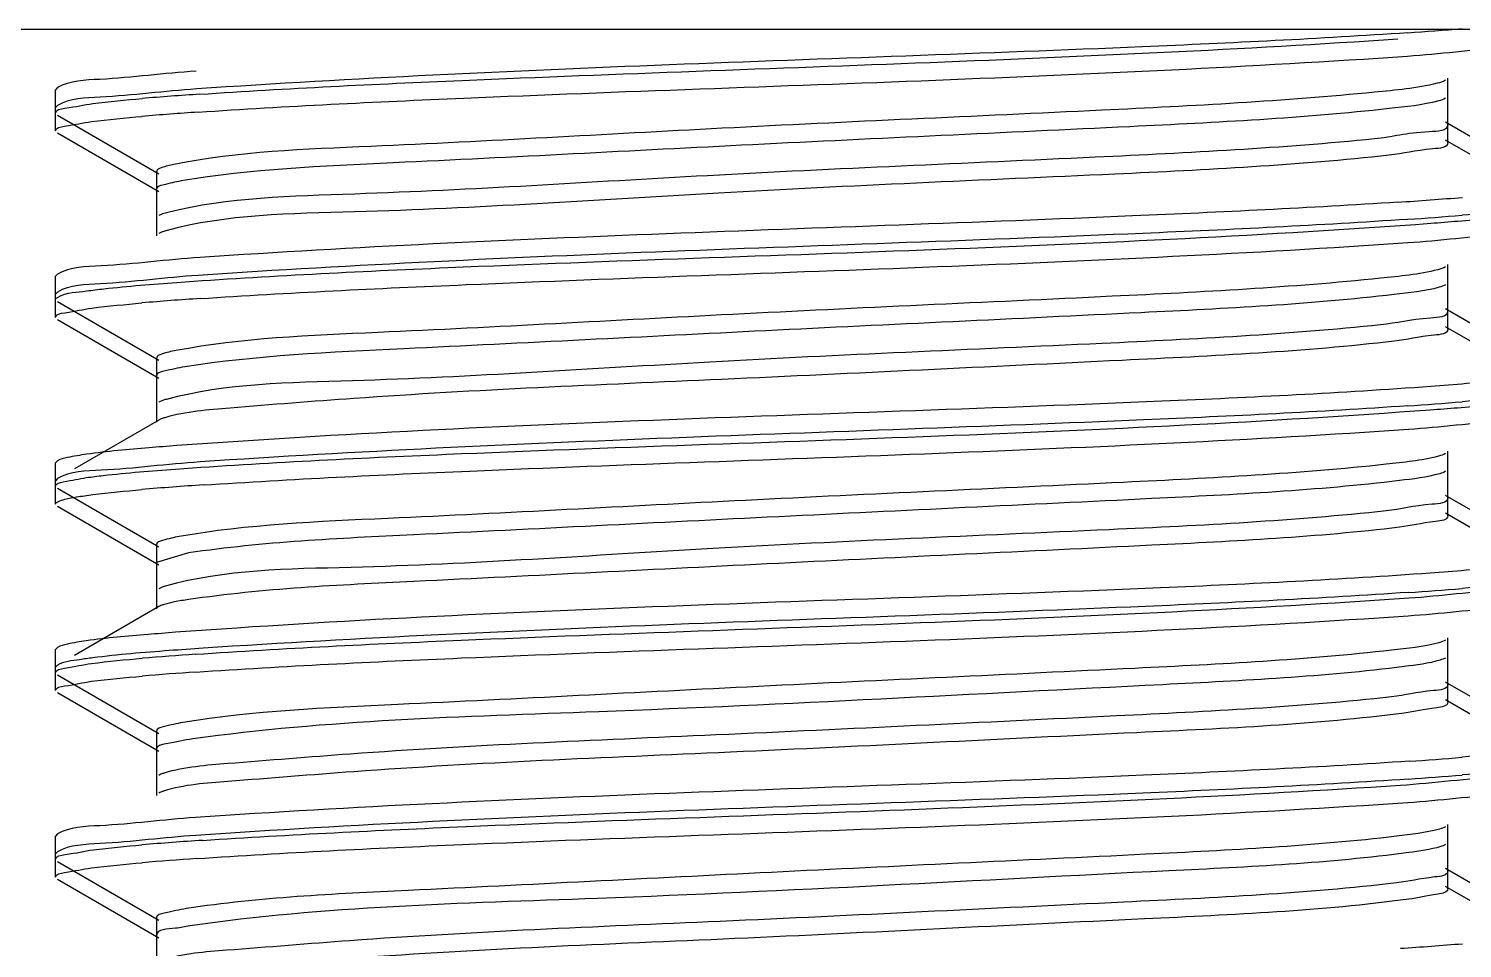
# Model space of a CAD drawing. Extents: x -409572 to -157272, y 600795 to 878326.
# Drawn here: x -396939.9 to -396825.6, y 822404.7 to 822478.1 of the extents above; entities that cross this region are included whole.
import ezdxf

# ---------------------------------------------------------------- set-up
doc = ezdxf.new("R2010")
doc.units = 0
doc.header["$LTSCALE"] = 1000
doc.header["$MEASUREMENT"] = 0
doc.layers.get('0').update_dxf_attribs({"linetype": 'CONTINUOUS'})
doc.layers.add('BZ', color=2, linetype='CONTINUOUS')

msp = doc.modelspace()

# ---------------------------------------------------------------- linework, layer by layer
at = {"linetype": 'CONTINUOUS'}
for p, q in [((-396826.73, 822470.41), (-396826.73, 822474.13)), ((-396937.6, 822473.37), (-396937.74, 822473.2)), ((-396937.74, 822471.34), (-396937.74, 822473.2)), ((-396937.74, 822471.34), (-396937.74, 822473.2)), ((-396937.6, 822471.94), (-396937.74, 822471.78)), ((-396826.73, 822468.99), (-396826.73, 822472.71)), ((-396937.74, 822469.92), (-396937.74, 822471.78)), ((-396937.74, 822469.92), (-396937.74, 822471.78)), ((-396937.6, 822471.18), (-396929.52, 822466.5)), ((-396937.6, 822469.76), (-396929.52, 822465.08)), ((-396818.82, 822465.93), (-396826.9, 822470.6)), ((-396818.82, 822464.5), (-396826.9, 822469.18)), ((-396929.69, 822466.69), (-396929.69, 822462.97)), ((-396929.69, 822465.27), (-396929.69, 822461.55)), ((-396937.6, 822458.48), (-396937.74, 822458.32)), ((-396937.74, 822456.46), (-396937.74, 822458.32)), ((-396937.74, 822456.46), (-396937.74, 822458.32)), ((-396826.73, 822455.53), (-396826.73, 822459.25)), ((-396937.6, 822457.06), (-396937.74, 822456.9)), ((-396826.73, 822454.11), (-396826.73, 822457.83)), ((-396937.74, 822455.04), (-396937.74, 822456.9)), ((-396937.74, 822455.04), (-396937.74, 822456.9)), ((-396937.6, 822456.3), (-396929.52, 822451.62)), ((-396937.6, 822454.87), (-396929.52, 822450.2)), ((-396818.82, 822451.04), (-396826.9, 822455.72)), ((-396818.82, 822449.62), (-396826.9, 822454.29)), ((-396929.69, 822451.81), (-396929.69, 822448.09)), ((-396929.69, 822450.39), (-396929.69, 822446.67)), ((-396929.52, 822446.85), (-396936.24, 822442.96)), ((-396937.6, 822443.6), (-396937.74, 822443.44)), ((-396937.74, 822441.58), (-396937.74, 822443.44)), ((-396937.74, 822441.58), (-396937.74, 822443.44)), ((-396826.73, 822440.65), (-396826.73, 822444.37)), ((-396937.6, 822442.18), (-396937.74, 822442.01)), ((-396826.73, 822439.22), (-396826.73, 822442.94)), ((-396937.74, 822440.15), (-396937.74, 822442.01)), ((-396937.74, 822440.15), (-396937.74, 822442.01)), ((-396937.6, 822441.41), (-396929.52, 822436.74)), ((-396937.6, 822439.99), (-396929.52, 822435.31)), ((-396818.82, 822436.16), (-396826.9, 822440.84)), ((-396818.82, 822434.74), (-396826.9, 822439.41)), ((-396929.69, 822436.93), (-396929.69, 822433.21)), ((-396927.13, 822436.25), (-396929.69, 822435.5)), ((-396929.69, 822435.5), (-396929.69, 822431.78)), ((-396929.52, 822431.97), (-396936.24, 822428.08)), ((-396937.6, 822428.72), (-396937.74, 822428.56)), ((-396937.74, 822426.7), (-396937.74, 822428.56)), ((-396937.74, 822426.7), (-396937.74, 822428.56)), ((-396826.73, 822425.76), (-396826.73, 822429.49)), ((-396937.6, 822427.29), (-396937.74, 822427.13)), ((-396826.73, 822424.34), (-396826.73, 822428.06)), ((-396937.74, 822425.27), (-396937.74, 822427.13)), ((-396937.74, 822425.27), (-396937.74, 822427.13)), ((-396937.6, 822426.53), (-396929.52, 822421.86)), ((-396937.6, 822425.11), (-396929.52, 822420.43)), ((-396818.82, 822421.28), (-396826.9, 822425.95)), ((-396818.82, 822419.85), (-396826.9, 822424.53)), ((-396929.69, 822422.04), (-396929.69, 822418.32)), ((-396929.69, 822420.62), (-396929.69, 822416.9)), ((-396937.6, 822413.84), (-396937.74, 822413.67)), ((-396937.74, 822411.81), (-396937.74, 822413.67)), ((-396937.74, 822411.81), (-396937.74, 822413.67)), ((-396826.73, 822410.88), (-396826.73, 822414.6)), ((-396937.6, 822412.41), (-396937.74, 822412.25)), ((-396826.73, 822409.46), (-396826.73, 822413.18)), ((-396937.74, 822410.39), (-396937.74, 822412.25)), ((-396937.74, 822410.39), (-396937.74, 822412.25)), ((-396937.6, 822411.65), (-396929.52, 822406.97)), ((-396937.6, 822410.22), (-396929.52, 822405.55)), ((-396818.82, 822406.39), (-396826.9, 822411.07)), ((-396818.82, 822404.97), (-396826.9, 822409.65)), ((-396929.69, 822407.16), (-396929.69, 822403.44)), ((-396929.69, 822405.74), (-396929.69, 822402.02))]:
    msp.add_line(p, q, dxfattribs=at)
for centre, radius, start, end in [((-396847.03, 822733.23), 256.06, 273.8314, 274.8033), ((-396909.02, 822212.6), 260.81, 93.7842, 94.8009), ((-396909.25, 822214.12), 257.86, 93.8094, 94.8059), ((-396848.07, 822732.9), 269.23, 273.6985, 274.7995), ((-396847.05, 822718.61), 256.32, 273.8286, 274.8033), ((-396909.04, 822196.6), 260.51, 93.7812, 94.806), ((-396847.04, 822703.57), 256.16, 273.8303, 274.8033), ((-396908.64, 822176.91), 265.33, 93.7437, 94.8056), ((-396846.96, 822687.72), 255.2, 273.8405, 274.8036), ((-396909.51, 822174.2), 254.54, 93.848, 94.803), ((-396909.47, 822172.22), 255.1, 93.8411, 94.8041), ((-396846.89, 822673.39), 254.33, 273.85, 274.8032), ((-396846.97, 822672.98), 255.34, 273.8391, 274.8035), ((-396908.74, 822149.58), 264.31, 93.7486, 94.8), ((-396909.39, 822156.41), 256.03, 93.8298, 94.8052), ((-396847.82, 822670.21), 266.06, 273.7304, 274.8001)]:
    msp.add_arc(centre, radius, start, end, dxfattribs=at)
for points, knots in [([(-396829.92, 822477.74), (-396836.97, 822477.26), (-396869.16, 822475.71), (-396901.39, 822474.97), (-396926.49, 822473.26)], [0, 0, 0, 0, 0.219184, 1, 1, 1, 1]), ([(-396926.23, 822472.84), (-396919.27, 822473.31), (-396887.42, 822474.84), (-396855.54, 822475.61), (-396830.7, 822477.25)], [0, 0, 0, 0, 0.21895, 1, 1, 1, 1]), ([(-396829.93, 822475.88), (-396827.36, 822476.06), (-396823.75, 822476.56), (-396819.82, 822476.62), (-396818.82, 822477.2)], [0, 0, 0, 0, 0.690321, 1, 1, 1, 1]), ([(-396926.38, 822471.41), (-396919.32, 822471.89), (-396887.18, 822473.43), (-396854.99, 822474.18), (-396829.93, 822475.88)], [0, 0, 0, 0, 0.219667, 1, 1, 1, 1]), ([(-396926.54, 822474.68), (-396929.1, 822474.51), (-396932.69, 822474.01), (-396936.6, 822473.94), (-396937.6, 822473.37)], [0, 0, 0, 0, 0.690257, 1, 1, 1, 1]), ([(-396926.49, 822473.26), (-396929.06, 822473.09), (-396932.67, 822472.59), (-396936.6, 822472.52), (-396937.6, 822471.94)], [0, 0, 0, 0, 0.690342, 1, 1, 1, 1]), ([(-396832.57, 822473), (-396839.8, 822472.28), (-396857.15, 822471.39), (-396883.85, 822470.24), (-396908.46, 822468.77), (-396923.14, 822468.27), (-396928.3, 822467.24)], [0, 0, 0, 0, 0.227134, 0.54316, 0.83546, 1, 1, 1, 1]), ([(-396826.9, 822473.95), (-396827.1, 822473.83), (-396828.98, 822473.32), (-396830.89, 822473.16), (-396832.57, 822473)], [0, 0, 0, 0, 0.123019, 1, 1, 1, 1]), ([(-396937.74, 822471.34), (-396937.74, 822471.62), (-396936.27, 822471.8), (-396935.52, 822472), (-396934.78, 822472.09)], [0, 0, 0, 0, 0.271046, 1, 1, 1, 1]), ([(-396826.9, 822472.52), (-396827.07, 822472.42), (-396828.56, 822471.98), (-396830.08, 822471.84), (-396831.41, 822471.69)], [0, 0, 0, 0, 0.128762, 1, 1, 1, 1]), ([(-396831.41, 822471.69), (-396838.27, 822470.93), (-396855.2, 822470.08), (-396881.68, 822468.88), (-396906.88, 822467.5), (-396922.14, 822466.87), (-396927.73, 822465.92)], [0, 0, 0, 0, 0.214725, 0.5266, 0.823844, 1, 1, 1, 1]), ([(-396937.74, 822469.92), (-396937.74, 822470.19), (-396936.32, 822470.37), (-396935.6, 822470.56), (-396934.88, 822470.66)], [0, 0, 0, 0, 0.271535, 1, 1, 1, 1]), ([(-396826.73, 822470.41), (-396826.73, 822469.88), (-396829.74, 822469.87), (-396831.11, 822469.42), (-396832.57, 822469.27)], [0, 0, 0, 0, 0.265504, 1, 1, 1, 1]), ([(-396832.57, 822469.27), (-396839.97, 822468.54), (-396857.71, 822467.63), (-396884.86, 822466.52), (-396909.42, 822464.87), (-396923.95, 822464.62), (-396928.8, 822463.41)], [0, 0, 0, 0, 0.231431, 0.552554, 0.844673, 1, 1, 1, 1]), ([(-396826.73, 822468.99), (-396826.73, 822468.56), (-396829.12, 822468.44), (-396830.24, 822468.1), (-396831.41, 822467.97)], [0, 0, 0, 0, 0.267411, 1, 1, 1, 1]), ([(-396831.41, 822467.97), (-396838.67, 822467.17), (-396856.52, 822466.27), (-396884.06, 822465.16), (-396909.16, 822463.37), (-396924.09, 822463.28), (-396928.95, 822461.95)], [0, 0, 0, 0, 0.224296, 0.548086, 0.845183, 1, 1, 1, 1]), ([(-396928.3, 822467.24), (-396928.65, 822467.17), (-396929.06, 822467.08), (-396929.68, 822466.84), (-396929.68, 822466.69)], [0, 0, 0, 0, 0.707509, 1, 1, 1, 1]), ([(-396927.73, 822465.92), (-396928.22, 822465.84), (-396928.76, 822465.71), (-396929.68, 822465.47), (-396929.69, 822465.27)], [0, 0, 0, 0, 0.717095, 1, 1, 1, 1]), ([(-396830.7, 822464.23), (-396837.75, 822463.77), (-396869.59, 822462.24), (-396901.47, 822461.49), (-396926.23, 822459.82)], [0, 0, 0, 0, 0.221631, 1, 1, 1, 1]), ([(-396928.8, 822463.41), (-396928.94, 822463.38), (-396929.19, 822463.31), (-396929.43, 822463.21), (-396929.52, 822463.16)], [0, 0, 0, 0, 0.588731, 1, 1, 1, 1]), ([(-396829.93, 822462.86), (-396836.97, 822462.38), (-396869.12, 822460.83), (-396901.3, 822460.08), (-396926.38, 822458.39)], [0, 0, 0, 0, 0.219063, 1, 1, 1, 1]), ([(-396828.08, 822462.55), (-396827.36, 822462.61), (-396825.02, 822462.79), (-396822.68, 822463), (-396821.08, 822463.23)], [0, 0, 0, 0, 0.30753, 1, 1, 1, 1]), ([(-396928.95, 822461.95), (-396929.06, 822461.92), (-396929.26, 822461.86), (-396929.45, 822461.78), (-396929.52, 822461.74)], [0, 0, 0, 0, 0.578118, 1, 1, 1, 1]), ([(-396928.08, 822457.83), (-396920.88, 822458.35), (-396887.55, 822459.98), (-396854.17, 822460.63), (-396828.08, 822462.55)], [0, 0, 0, 0, 0.216226, 1, 1, 1, 1]), ([(-396829.92, 822461), (-396827.35, 822461.17), (-396823.75, 822461.67), (-396819.82, 822461.74), (-396818.82, 822462.32)], [0, 0, 0, 0, 0.690305, 1, 1, 1, 1]), ([(-396926.22, 822456.54), (-396919.15, 822457.01), (-396887.06, 822458.55), (-396854.92, 822459.3), (-396829.92, 822461)], [0, 0, 0, 0, 0.220288, 1, 1, 1, 1]), ([(-396926.23, 822459.82), (-396928.86, 822459.64), (-396932.55, 822459.13), (-396936.57, 822459.07), (-396937.6, 822458.48)], [0, 0, 0, 0, 0.69073, 1, 1, 1, 1]), ([(-396926.38, 822458.39), (-396928.98, 822458.21), (-396932.62, 822457.7), (-396936.59, 822457.64), (-396937.6, 822457.06)], [0, 0, 0, 0, 0.690532, 1, 1, 1, 1]), ([(-396832.1, 822458.16), (-396839.21, 822457.42), (-396856.44, 822456.55), (-396883.1, 822455.38), (-396907.95, 822453.94), (-396922.85, 822453.4), (-396928.15, 822452.39)], [0, 0, 0, 0, 0.222673, 0.537557, 0.831783, 1, 1, 1, 1]), ([(-396826.9, 822459.06), (-396827.09, 822458.95), (-396828.81, 822458.47), (-396830.57, 822458.32), (-396832.1, 822458.16)], [0, 0, 0, 0, 0.125047, 1, 1, 1, 1]), ([(-396937.74, 822456.46), (-396937.74, 822456.54), (-396936.86, 822457.09), (-396936.05, 822457.04), (-396935.27, 822457.15)], [0, 0, 0, 0, 0.088859, 1, 1, 1, 1]), ([(-396935.27, 822457.15), (-396934.81, 822457.21), (-396932.42, 822457.5), (-396930.02, 822457.69), (-396928.08, 822457.83)], [0, 0, 0, 0, 0.191578, 1, 1, 1, 1]), ([(-396826.9, 822457.64), (-396827.05, 822457.55), (-396828.4, 822457.13), (-396829.79, 822457), (-396830.99, 822456.86)], [0, 0, 0, 0, 0.131376, 1, 1, 1, 1]), ([(-396830.99, 822456.86), (-396837.69, 822456.08), (-396854.43, 822455.24), (-396880.77, 822454.02), (-396906.17, 822452.68), (-396921.67, 822452), (-396927.44, 822451.09)], [0, 0, 0, 0, 0.209641, 0.51959, 0.818764, 1, 1, 1, 1]), ([(-396937.74, 822455.04), (-396937.74, 822455.31), (-396936.3, 822455.49), (-396935.57, 822455.68), (-396934.85, 822455.78)], [0, 0, 0, 0, 0.271367, 1, 1, 1, 1]), ([(-396826.74, 822455.53), (-396826.73, 822455.04), (-396829.49, 822454.98), (-396830.76, 822454.58), (-396832.1, 822454.44)], [0, 0, 0, 0, 0.265995, 1, 1, 1, 1]), ([(-396832.1, 822454.44), (-396839.48, 822453.68), (-396857.31, 822452.77), (-396884.68, 822451.67), (-396909.44, 822449.93), (-396924.11, 822449.78), (-396928.91, 822448.5)], [0, 0, 0, 0, 0.229278, 0.552136, 0.84614, 1, 1, 1, 1]), ([(-396826.73, 822454.11), (-396826.73, 822453.71), (-396828.89, 822453.56), (-396829.92, 822453.26), (-396830.99, 822453.14)], [0, 0, 0, 0, 0.268548, 1, 1, 1, 1]), ([(-396830.99, 822453.14), (-396838.19, 822452.3), (-396856.1, 822451.46), (-396883.74, 822450.08), (-396907.5, 822449.13), (-396922.26, 822447.93), (-396927.34, 822447.53), (-396929.02, 822447.04)], [0, 0, 0, 0, 0.221551, 0.546609, 0.845708, 0.946505, 1, 1, 1, 1]), ([(-396928.15, 822452.39), (-396928.54, 822452.32), (-396928.98, 822452.22), (-396929.68, 822451.97), (-396929.68, 822451.81)], [0, 0, 0, 0, 0.710644, 1, 1, 1, 1]), ([(-396927.44, 822451.09), (-396928, 822451), (-396928.61, 822450.85), (-396929.68, 822450.61), (-396929.69, 822450.39)], [0, 0, 0, 0, 0.720363, 1, 1, 1, 1]), ([(-396821.08, 822450.21), (-396821.52, 822450.14), (-396823.85, 822449.86), (-396826.19, 822449.67), (-396828.08, 822449.53)], [0, 0, 0, 0, 0.1913, 1, 1, 1, 1]), ([(-396828.08, 822449.53), (-396835.23, 822449), (-396868.56, 822447.38), (-396901.94, 822446.71), (-396928.08, 822444.81)], [0, 0, 0, 0, 0.214646, 1, 1, 1, 1]), ([(-396928.91, 822448.5), (-396929.03, 822448.47), (-396929.24, 822448.41), (-396929.44, 822448.32), (-396929.52, 822448.28)], [0, 0, 0, 0, 0.581011, 1, 1, 1, 1]), ([(-396829.92, 822447.98), (-396836.94, 822447.5), (-396869.03, 822445.95), (-396901.17, 822445.2), (-396926.22, 822443.51)], [0, 0, 0, 0, 0.218766, 1, 1, 1, 1]), ([(-396828.12, 822447.67), (-396827.4, 822447.72), (-396825.05, 822447.9), (-396822.7, 822448.12), (-396821.09, 822448.34)], [0, 0, 0, 0, 0.307512, 1, 1, 1, 1]), ([(-396929.02, 822447.04), (-396929.12, 822447.02), (-396929.29, 822446.96), (-396929.46, 822446.89), (-396929.52, 822446.85)], [0, 0, 0, 0, 0.572407, 1, 1, 1, 1]), ([(-396928.18, 822442.94), (-396921, 822443.46), (-396887.64, 822445.09), (-396854.24, 822445.74), (-396828.12, 822447.67)], [0, 0, 0, 0, 0.215717, 1, 1, 1, 1]), ([(-396829.87, 822446.12), (-396827.31, 822446.29), (-396823.73, 822446.79), (-396819.82, 822446.86), (-396818.82, 822447.43)], [0, 0, 0, 0, 0.690212, 1, 1, 1, 1]), ([(-396925.97, 822441.67), (-396918.89, 822442.14), (-396886.85, 822443.68), (-396854.78, 822444.42), (-396829.87, 822446.12)], [0, 0, 0, 0, 0.221286, 1, 1, 1, 1]), ([(-396928.08, 822444.81), (-396928.82, 822444.75), (-396931.22, 822444.57), (-396933.61, 822444.35), (-396935.27, 822444.12)], [0, 0, 0, 0, 0.307207, 1, 1, 1, 1]), ([(-396935.27, 822444.12), (-396935.78, 822444.05), (-396936.56, 822443.92), (-396937.35, 822443.74), (-396937.6, 822443.6)], [0, 0, 0, 0, 0.644157, 1, 1, 1, 1]), ([(-396926.22, 822443.51), (-396928.85, 822443.34), (-396932.55, 822442.82), (-396936.57, 822442.77), (-396937.6, 822442.18)], [0, 0, 0, 0, 0.690794, 1, 1, 1, 1]), ([(-396831.65, 822443.32), (-396838.6, 822442.57), (-396855.64, 822441.71), (-396882.19, 822440.52), (-396907.26, 822439.13), (-396922.4, 822438.52), (-396927.89, 822437.56)], [0, 0, 0, 0, 0.217563, 0.530512, 0.826679, 1, 1, 1, 1]), ([(-396826.9, 822444.18), (-396827.07, 822444.08), (-396828.64, 822443.62), (-396830.25, 822443.48), (-396831.65, 822443.32)], [0, 0, 0, 0, 0.127384, 1, 1, 1, 1]), ([(-396937.74, 822441.58), (-396937.74, 822441.81), (-396936.54, 822442.01), (-396935.91, 822442.17), (-396935.29, 822442.26)], [0, 0, 0, 0, 0.274238, 1, 1, 1, 1]), ([(-396935.29, 822442.26), (-396934.84, 822442.32), (-396932.48, 822442.61), (-396930.1, 822442.8), (-396928.18, 822442.94)], [0, 0, 0, 0, 0.191507, 1, 1, 1, 1]), ([(-396826.9, 822442.76), (-396827.04, 822442.67), (-396828.25, 822442.29), (-396829.5, 822442.15), (-396830.58, 822442.02)], [0, 0, 0, 0, 0.13419, 1, 1, 1, 1]), ([(-396830.58, 822442.02), (-396837.13, 822441.23), (-396853.66, 822440.41), (-396879.86, 822439.17), (-396905.45, 822437.85), (-396921.18, 822437.13), (-396927.13, 822436.25)], [0, 0, 0, 0, 0.204569, 0.512595, 0.813688, 1, 1, 1, 1]), ([(-396937.74, 822440.15), (-396937.74, 822440.24), (-396937.43, 822440.42), (-396937.19, 822440.48), (-396937, 822440.53)], [0, 0, 0, 0, 0.309855, 1, 1, 1, 1]), ([(-396937, 822440.53), (-396936.69, 822440.61), (-396935.95, 822440.74), (-396935.21, 822440.85), (-396934.78, 822440.9)], [0, 0, 0, 0, 0.420782, 1, 1, 1, 1]), ([(-396826.73, 822440.65), (-396826.73, 822440.2), (-396829.25, 822440.1), (-396830.42, 822439.74), (-396831.65, 822439.6)], [0, 0, 0, 0, 0.266858, 1, 1, 1, 1]), ([(-396831.65, 822439.6), (-396838.99, 822438.81), (-396856.9, 822437.91), (-396884.46, 822436.82), (-396909.41, 822434.99), (-396924.23, 822434.95), (-396929.01, 822433.59)], [0, 0, 0, 0, 0.226863, 0.551253, 0.847203, 1, 1, 1, 1]), ([(-396826.73, 822439.22), (-396826.73, 822438.86), (-396828.67, 822438.69), (-396829.62, 822438.42), (-396830.58, 822438.3)], [0, 0, 0, 0, 0.26989, 1, 1, 1, 1]), ([(-396927.89, 822437.56), (-396928.34, 822437.48), (-396928.84, 822437.36), (-396929.68, 822437.11), (-396929.69, 822436.93)], [0, 0, 0, 0, 0.715002, 1, 1, 1, 1]), ([(-396830.58, 822438.3), (-396837.13, 822437.51), (-396853.66, 822436.69), (-396879.86, 822435.45), (-396905.45, 822434.13), (-396921.18, 822433.41), (-396927.13, 822432.53)], [0, 0, 0, 0, 0.204569, 0.512595, 0.813688, 1, 1, 1, 1]), ([(-396821.09, 822435.32), (-396821.53, 822435.26), (-396823.87, 822434.97), (-396826.22, 822434.78), (-396828.12, 822434.64)], [0, 0, 0, 0, 0.191312, 1, 1, 1, 1]), ([(-396828.12, 822434.64), (-396835.28, 822434.12), (-396868.64, 822432.49), (-396902.04, 822431.83), (-396928.18, 822429.92)], [0, 0, 0, 0, 0.214998, 1, 1, 1, 1]), ([(-396929.01, 822433.59), (-396929.11, 822433.56), (-396929.28, 822433.51), (-396929.45, 822433.43), (-396929.52, 822433.39)], [0, 0, 0, 0, 0.574017, 1, 1, 1, 1]), ([(-396829.87, 822433.1), (-396836.85, 822432.62), (-396868.88, 822431.08), (-396900.95, 822430.31), (-396925.97, 822428.65)], [0, 0, 0, 0, 0.218157, 1, 1, 1, 1]), ([(-396829.81, 822432.66), (-396827.27, 822432.84), (-396823.7, 822433.33), (-396819.81, 822433.4), (-396818.82, 822433.97)], [0, 0, 0, 0, 0.690121, 1, 1, 1, 1]), ([(-396929.08, 822432.14), (-396929.17, 822432.12), (-396929.32, 822432.07), (-396929.46, 822432), (-396929.52, 822431.97)], [0, 0, 0, 0, 0.566763, 1, 1, 1, 1]), ([(-396927.13, 822432.53), (-396927.51, 822432.48), (-396928.17, 822432.37), (-396928.82, 822432.22), (-396929.08, 822432.14)], [0, 0, 0, 0, 0.581835, 1, 1, 1, 1]), ([(-396926.59, 822428.17), (-396919.54, 822428.65), (-396887.28, 822430.2), (-396854.98, 822430.95), (-396829.81, 822432.66)], [0, 0, 0, 0, 0.219027, 1, 1, 1, 1]), ([(-396829.88, 822431.24), (-396827.32, 822431.41), (-396823.73, 822431.91), (-396819.82, 822431.98), (-396818.82, 822432.55)], [0, 0, 0, 0, 0.690224, 1, 1, 1, 1]), ([(-396926.56, 822426.75), (-396919.5, 822427.23), (-396887.28, 822428.78), (-396855.01, 822429.52), (-396829.88, 822431.24)], [0, 0, 0, 0, 0.219076, 1, 1, 1, 1]), ([(-396928.18, 822429.92), (-396928.91, 822429.86), (-396931.29, 822429.68), (-396933.66, 822429.47), (-396935.29, 822429.24)], [0, 0, 0, 0, 0.307296, 1, 1, 1, 1]), ([(-396935.29, 822429.24), (-396935.8, 822429.17), (-396936.57, 822429.03), (-396937.36, 822428.86), (-396937.6, 822428.72)], [0, 0, 0, 0, 0.643667, 1, 1, 1, 1]), ([(-396925.97, 822428.65), (-396926.87, 822428.59), (-396929.81, 822428.38), (-396932.76, 822428.14), (-396934.78, 822427.88)], [0, 0, 0, 0, 0.307422, 1, 1, 1, 1]), ([(-396831.22, 822428.49), (-396838.02, 822427.72), (-396854.86, 822426.87), (-396881.28, 822425.66), (-396906.57, 822424.3), (-396921.94, 822423.65), (-396927.6, 822422.72)], [0, 0, 0, 0, 0.21247, 0.523491, 0.821591, 1, 1, 1, 1]), ([(-396826.9, 822429.3), (-396827.06, 822429.2), (-396828.49, 822428.77), (-396829.95, 822428.63), (-396831.22, 822428.49)], [0, 0, 0, 0, 0.129897, 1, 1, 1, 1]), ([(-396937.74, 822426.7), (-396937.74, 822426.96), (-396936.32, 822427.14), (-396935.6, 822427.34), (-396934.88, 822427.43)], [0, 0, 0, 0, 0.271606, 1, 1, 1, 1]), ([(-396934.78, 822427.88), (-396935.13, 822427.84), (-396936.07, 822427.68), (-396937.07, 822427.6), (-396937.6, 822427.29)], [0, 0, 0, 0, 0.363874, 1, 1, 1, 1]), ([(-396826.9, 822427.87), (-396827.03, 822427.8), (-396828.11, 822427.44), (-396829.24, 822427.31), (-396830.2, 822427.19)], [0, 0, 0, 0, 0.137233, 1, 1, 1, 1]), ([(-396830.2, 822427.19), (-396836.59, 822426.37), (-396858.04, 822425.35), (-396890.2, 822423.54), (-396916.09, 822422.91), (-396926.79, 822421.42)], [0, 0, 0, 0, 0.19951, 0.664838, 1, 1, 1, 1]), ([(-396937.74, 822425.27), (-396937.74, 822425.54), (-396936.32, 822425.72), (-396935.61, 822425.91), (-396934.89, 822426.01)], [0, 0, 0, 0, 0.271624, 1, 1, 1, 1]), ([(-396826.73, 822425.76), (-396826.73, 822425.35), (-396829.02, 822425.22), (-396830.1, 822424.9), (-396831.22, 822424.77)], [0, 0, 0, 0, 0.267891, 1, 1, 1, 1]), ([(-396831.22, 822424.77), (-396838.5, 822423.95), (-396856.48, 822423.1), (-396884.14, 822421.72), (-396907.82, 822420.78), (-396922.43, 822419.56), (-396927.44, 822419.18), (-396929.08, 822418.69)], [0, 0, 0, 0, 0.224202, 0.549925, 0.847853, 0.947628, 1, 1, 1, 1]), ([(-396826.73, 822424.34), (-396826.73, 822424.01), (-396828.47, 822423.82), (-396829.33, 822423.58), (-396830.2, 822423.47)], [0, 0, 0, 0, 0.271462, 1, 1, 1, 1]), ([(-396927.6, 822422.72), (-396928.13, 822422.63), (-396928.7, 822422.5), (-396929.68, 822422.25), (-396929.69, 822422.04)], [0, 0, 0, 0, 0.718615, 1, 1, 1, 1]), ([(-396830.2, 822423.47), (-396837.27, 822422.56), (-396855.22, 822421.77), (-396883.12, 822420.32), (-396907.35, 822419.4), (-396922.35, 822418.13), (-396927.48, 822417.77), (-396929.13, 822417.25)], [0, 0, 0, 0, 0.215562, 0.542846, 0.84615, 0.947588, 1, 1, 1, 1]), ([(-396926.79, 822421.42), (-396927.52, 822421.32), (-396928.26, 822421.12), (-396929.69, 822420.9), (-396929.69, 822420.62)], [0, 0, 0, 0, 0.725452, 1, 1, 1, 1]), ([(-396829.81, 822419.64), (-396836.87, 822419.16), (-396869.13, 822417.6), (-396901.43, 822416.86), (-396926.59, 822415.15)], [0, 0, 0, 0, 0.218953, 1, 1, 1, 1]), ([(-396929.08, 822418.69), (-396929.17, 822418.66), (-396929.32, 822418.61), (-396929.46, 822418.55), (-396929.52, 822418.51)], [0, 0, 0, 0, 0.567705, 1, 1, 1, 1]), ([(-396829.88, 822418.21), (-396836.93, 822417.73), (-396869.16, 822416.18), (-396901.42, 822415.44), (-396926.56, 822413.72)], [0, 0, 0, 0, 0.219125, 1, 1, 1, 1]), ([(-396830.51, 822417.73), (-396827.8, 822417.91), (-396824.01, 822418.44), (-396819.87, 822418.49), (-396818.82, 822419.09)], [0, 0, 0, 0, 0.691208, 1, 1, 1, 1]), ([(-396929.13, 822417.25), (-396929.21, 822417.22), (-396929.34, 822417.18), (-396929.47, 822417.12), (-396929.52, 822417.09)], [0, 0, 0, 0, 0.562566, 1, 1, 1, 1]), ([(-396926.02, 822413.32), (-396919.02, 822413.79), (-396887.19, 822415.32), (-396855.31, 822416.09), (-396830.51, 822417.73)], [0, 0, 0, 0, 0.22002, 1, 1, 1, 1]), ([(-396829.92, 822416.35), (-396827.35, 822416.52), (-396823.75, 822417.02), (-396819.82, 822417.09), (-396818.82, 822417.67)], [0, 0, 0, 0, 0.690293, 1, 1, 1, 1]), ([(-396926.49, 822411.87), (-396919.44, 822412.35), (-396887.25, 822413.9), (-396855.02, 822414.64), (-396829.92, 822416.35)], [0, 0, 0, 0, 0.219254, 1, 1, 1, 1]), ([(-396926.59, 822415.15), (-396929.14, 822414.97), (-396932.71, 822414.48), (-396936.61, 822414.41), (-396937.6, 822413.84)], [0, 0, 0, 0, 0.690154, 1, 1, 1, 1]), ([(-396926.56, 822413.72), (-396929.11, 822413.55), (-396932.7, 822413.05), (-396936.6, 822412.98), (-396937.6, 822412.41)], [0, 0, 0, 0, 0.690224, 1, 1, 1, 1]), ([(-396830.81, 822413.65), (-396837.44, 822412.87), (-396854.08, 822412.04), (-396880.37, 822410.81), (-396905.85, 822409.48), (-396921.46, 822408.78), (-396927.3, 822407.88)], [0, 0, 0, 0, 0.207392, 0.516489, 0.816517, 1, 1, 1, 1]), ([(-396826.9, 822414.41), (-396827.05, 822414.33), (-396828.33, 822413.92), (-396829.66, 822413.79), (-396830.81, 822413.65)], [0, 0, 0, 0, 0.132694, 1, 1, 1, 1]), ([(-396937.74, 822411.81), (-396937.74, 822412.09), (-396936.24, 822412.27), (-396935.49, 822412.47), (-396934.73, 822412.57)], [0, 0, 0, 0, 0.270801, 1, 1, 1, 1]), ([(-396826.9, 822412.99), (-396827.02, 822412.92), (-396827.98, 822412.59), (-396828.98, 822412.47), (-396829.84, 822412.35)], [0, 0, 0, 0, 0.140538, 1, 1, 1, 1]), ([(-396829.84, 822412.35), (-396836.18, 822411.5), (-396857.79, 822410.51), (-396890.14, 822408.62), (-396916.29, 822408.06), (-396927.04, 822406.5)], [0, 0, 0, 0, 0.197032, 0.665256, 1, 1, 1, 1]), ([(-396937.74, 822410.39), (-396937.74, 822410.66), (-396936.32, 822410.84), (-396935.61, 822411.03), (-396934.89, 822411.12)], [0, 0, 0, 0, 0.271622, 1, 1, 1, 1]), ([(-396826.73, 822410.88), (-396826.73, 822410.5), (-396828.79, 822410.34), (-396829.79, 822410.05), (-396830.81, 822409.93)], [0, 0, 0, 0, 0.269339, 1, 1, 1, 1]), ([(-396830.81, 822409.93), (-396838.03, 822409.08), (-396856.04, 822408.25), (-396883.85, 822406.84), (-396907.76, 822405.91), (-396922.49, 822404.66), (-396927.52, 822404.3), (-396929.14, 822403.79)], [0, 0, 0, 0, 0.22136, 0.548301, 0.848284, 0.948292, 1, 1, 1, 1]), ([(-396826.73, 822409.46), (-396826.73, 822409.16), (-396828.27, 822408.95), (-396829.06, 822408.74), (-396829.84, 822408.63)], [0, 0, 0, 0, 0.273294, 1, 1, 1, 1]), ([(-396927.3, 822407.88), (-396927.9, 822407.79), (-396928.54, 822407.64), (-396929.68, 822407.39), (-396929.69, 822407.16)], [0, 0, 0, 0, 0.721639, 1, 1, 1, 1]), ([(-396829.84, 822408.63), (-396836.82, 822407.69), (-396854.78, 822406.92), (-396882.79, 822405.44), (-396907.25, 822404.53), (-396922.37, 822403.24), (-396927.54, 822402.89), (-396929.18, 822402.35)], [0, 0, 0, 0, 0.212334, 0.540585, 0.846069, 0.947955, 1, 1, 1, 1]), ([(-396927.04, 822406.5), (-396927.42, 822406.44), (-396928.17, 822406.23), (-396929.69, 822406.27), (-396929.69, 822405.74)], [0, 0, 0, 0, 0.421436, 1, 1, 1, 1])]:
    msp.add_open_spline(points, degree=3, knots=knots, dxfattribs=at)
for points in [[(-396934.78, 822472.09), (-396933.47, 822472.26), (-396932.16, 822472.38), (-396930.84, 822472.5)], [(-396934.88, 822470.66), (-396933.54, 822470.83), (-396932.19, 822470.96), (-396930.85, 822471.07)], [(-396821.56, 822463.6), (-396822.9, 822463.43), (-396824.24, 822463.3), (-396825.59, 822463.19)], [(-396934.85, 822455.78), (-396933.52, 822455.95), (-396932.19, 822456.07), (-396930.86, 822456.19)], [(-396821.55, 822448.72), (-396822.89, 822448.54), (-396824.24, 822448.42), (-396825.59, 822448.3)], [(-396934.78, 822440.9), (-396933.48, 822441.07), (-396932.18, 822441.19), (-396930.87, 822441.3)], [(-396821.54, 822433.84), (-396822.88, 822433.66), (-396824.24, 822433.53), (-396825.59, 822433.42)], [(-396934.88, 822427.43), (-396933.54, 822427.61), (-396932.18, 822427.73), (-396930.83, 822427.85)], [(-396934.89, 822426.01), (-396933.54, 822426.18), (-396932.19, 822426.31), (-396930.83, 822426.42)], [(-396821.53, 822420.38), (-396822.88, 822420.2), (-396824.24, 822420.08), (-396825.59, 822419.96)], [(-396821.54, 822418.95), (-396822.89, 822418.78), (-396824.24, 822418.65), (-396825.59, 822418.54)], [(-396934.73, 822412.57), (-396933.45, 822412.73), (-396932.15, 822412.85), (-396930.86, 822412.96)], [(-396934.89, 822411.12), (-396933.55, 822411.3), (-396932.19, 822411.42), (-396930.84, 822411.54)]]:
    msp.add_open_spline(points, degree=3, dxfattribs=at)
at = {"layer": 'BZ'}
msp.add_line((-395300.31, 822477.99), (-402291.81, 822477.99), dxfattribs=at)

doc.saveas('drawing.dxf')
